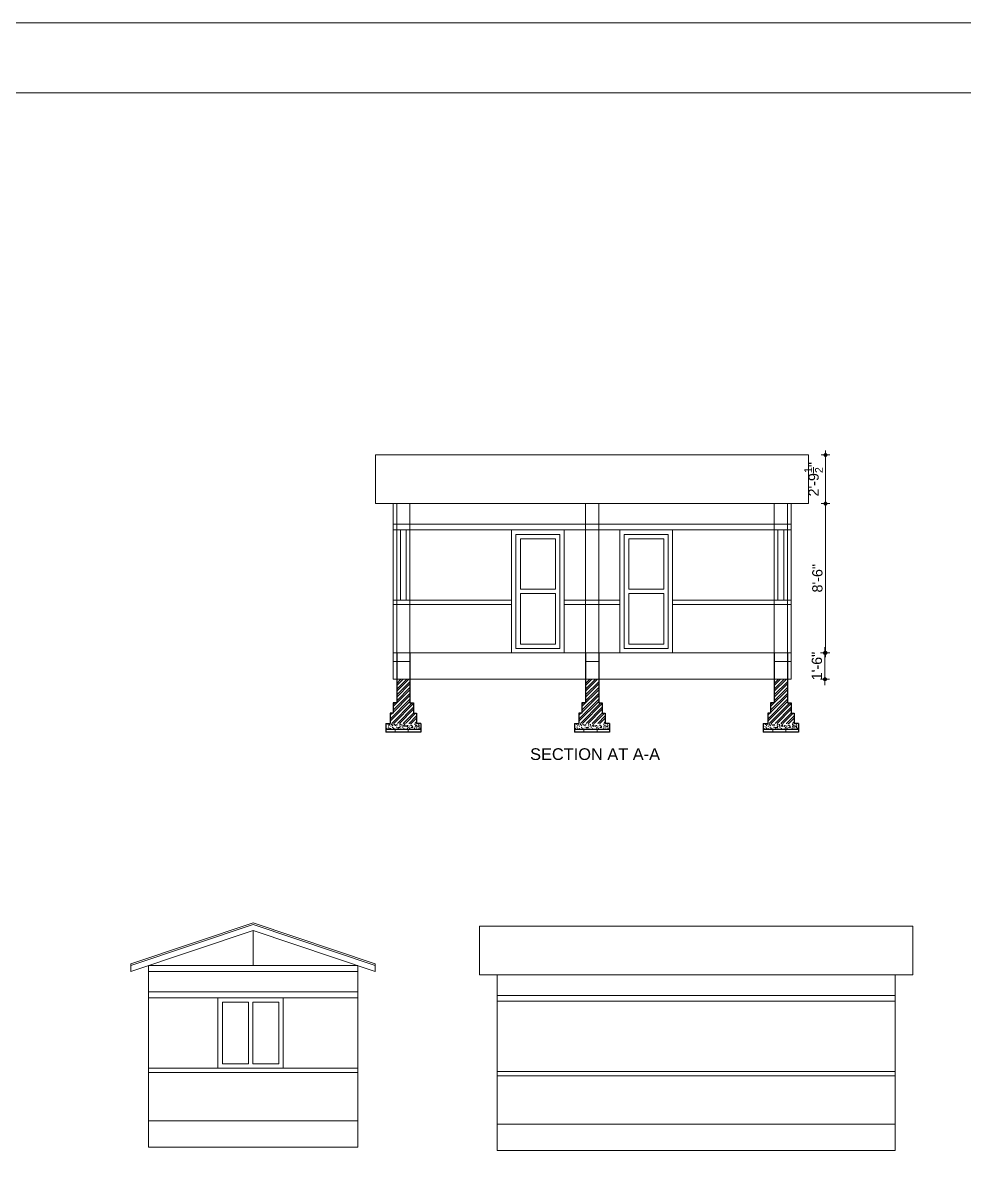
# Model space of a CAD drawing. Header units: inches. Extents: x 94889 to 364662, y -10661 to -3947.
# Drawn here: x 95647 to 96290, y -9228 to -8453 of the extents above; entities that cross this region are included whole.
import ezdxf

# ---------------------------------------------------------------- set-up
doc = ezdxf.new("R2010")
doc.units = ezdxf.units.IN
doc.header["$LTSCALE"] = 2
doc.header["$MEASUREMENT"] = 0
doc.header["$PDMODE"] = 34
doc.linetypes.add('ACAD_ISO02W100', pattern=[15, 12, -3])
doc.layers.get('0').update_dxf_attribs({"linetype": 'CONTINUOUS'})
doc.layers.get('DEFPOINTS').update_dxf_attribs({"color": 141, "linetype": 'CONTINUOUS'})
for name, color, linetype, lineweight in [('DIMENTION', 140, 'CONTINUOUS', 0), ('elev 0.2', 221, 'CONTINUOUS', 20), ('elev1', 233, 'CONTINUOUS', 30), ('HATCH', 60, 'ACAD_ISO02W100', 13), ('steps', 253, 'CONTINUOUS', 20), ('TEXT', 181, 'CONTINUOUS', 25)]:
    doc.layers.add(name, color=color, linetype=linetype, lineweight=lineweight)
doc.styles.add('ramon', font='arial.ttf')
doc.dimstyles.new('S8', dxfattribs={"dimtxt": 7, "dimasz": 2, "dimexe": 6, "dimexo": 18, "dimgap": 1.9375, "dimtad": 1, "dimdec": 1, "dimzin": 3, "dimdsep": 46, "dimlunit": 4, "dimtxsty": 'ramon', "dimblk": 'dot 2', "dimcen": 0.09375, "dimse1": 1, "dimse2": 1, "dimclrd": 1, "dimclre": 1, "dimclrt": 256, "dimadec": 0, "dimazin": 0, "dimtfac": 0.75, "dimtdec": 1, "dimtix": 1, "dimtmove": 1, "dimatfit": 3, "dimldrblk": 'DOT', "dimfxl": 1, "dimtolj": 1, "dimtzin": 0, "dimlwd": 9, "dimlwe": 9, "dimarcsym": 0})

# ---------------------------------------------------------------- blocks, each defined once
blk = doc.blocks.new('dot1')
at = {"layer": 'HATCH'}
h = blk.add_hatch(color=256, dxfattribs=at)
edge = h.paths.add_edge_path()
edge.add_arc((0, 0), 1, 0, 360)
for p, q in [((3, 0), (-3, 0)), ((0, 3), (0, -3))]:
    blk.add_line(p, q, dxfattribs=at)
blk.add_circle((0, 0), 1, dxfattribs=at)
blk = doc.blocks.new('dot 2')
at = {"layer": 'HATCH', "xscale": 0.5, "yscale": 0.5, "zscale": 0.5}
blk.add_blockref('dot1', (0, 0), dxfattribs=at)
blk = doc.blocks.new('*D168')
at = {"layer": 'DEFPOINTS', "color": 0, "transparency": 16777216}
for p in [(96172.09, -8883.51), (96195.25, -8883.51), (96172.09, -8901.51)]:
    blk.add_point(p, dxfattribs=at)
at = {"layer": 'elev 0.2', "color": 1, "lineweight": 9, "transparency": 16777216}
for p, q in [((96195.25, -8881.51), (96195.25, -8879.51)), ((96195.25, -8901.51), (96195.25, -8883.51)), ((96195.25, -8903.51), (96195.25, -8905.51))]:
    blk.add_line(p, q, dxfattribs=at)
at = {"layer": 'elev 0.2', "color": 1, "lineweight": 9, "transparency": 16777216, "xscale": 2, "yscale": 2, "zscale": 2}
for p, rotation in [((96195.25, -8883.51), 270), ((96195.25, -8901.51), 90)]:
    blk.add_blockref('dot 2', p, dxfattribs=dict(at, rotation=rotation))
at = {"layer": 'elev 0.2', "transparency": 16777216, "insert": (96189.74, -8892.51), "char_height": 7, "attachment_point": 5, "rotation": 90, "style": 'ramon'}
blk.add_mtext('\\A1;1\'-6"', dxfattribs=at)
blk = doc.blocks.new('_Dot')
at = {"layer": 'TEXT', "color": 0, "lineweight": -2}
blk.add_line((-0.5, 0), (-1, 0), dxfattribs=at)
at = {"layer": 'TEXT', "color": 0, "const_width": 0.5}
blk.add_lwpolyline([(-0.25, 0, 1), (0.25, 0, 1)], format="xyb", close=True, dxfattribs=at)
blk = doc.blocks.new('*D169')
at = {"layer": 'DEFPOINTS', "color": 0, "transparency": 16777216}
for p in [(96172.09, -8781.51), (96195.6, -8781.51), (96172.09, -8883.51)]:
    blk.add_point(p, dxfattribs=at)
at = {"layer": 'elev 0.2', "color": 1, "lineweight": 9, "transparency": 16777216}
blk.add_line((96195.6, -8881.51), (96195.6, -8783.51), dxfattribs=at)
at = {"layer": 'elev 0.2', "color": 1, "lineweight": 9, "transparency": 16777216, "xscale": 2, "yscale": 2, "zscale": 2}
for p, rotation in [((96195.6, -8781.51), 90), ((96195.6, -8883.51), 270)]:
    blk.add_blockref('dot 2', p, dxfattribs=dict(at, rotation=rotation))
at = {"layer": 'elev 0.2', "transparency": 16777216, "insert": (96190.09, -8832.51), "char_height": 7, "attachment_point": 5, "rotation": 90, "style": 'ramon'}
blk.add_mtext('\\A1;8\'-6"', dxfattribs=at)
blk = doc.blocks.new('*D170')
at = {"layer": 'DEFPOINTS', "color": 0, "transparency": 16777216}
for p in [(96184.09, -8748.24), (96195.6, -8748.24), (96184.09, -8781.51)]:
    blk.add_point(p, dxfattribs=at)
at = {"layer": 'elev 0.2', "color": 1, "lineweight": 9, "transparency": 16777216}
blk.add_line((96195.6, -8779.51), (96195.6, -8750.24), dxfattribs=at)
at = {"layer": 'elev 0.2', "color": 1, "lineweight": 9, "transparency": 16777216, "xscale": 2, "yscale": 2, "zscale": 2}
for p, rotation in [((96195.6, -8748.24), 90), ((96195.6, -8781.51), 270)]:
    blk.add_blockref('dot 2', p, dxfattribs=dict(at, rotation=rotation))
at = {"layer": 'elev 0.2', "transparency": 16777216, "insert": (96187.46, -8764.87), "char_height": 7, "attachment_point": 5, "rotation": 90, "style": 'ramon'}
blk.add_mtext('\\A1;2\'-9{\\H0.75x;\\S1/2;}"', dxfattribs=at)

msp = doc.modelspace()

# ---------------------------------------------------------------- hatches: boundary and pattern name
at = {"layer": 'HATCH'}
h = msp.add_hatch(dxfattribs=at)
h.set_pattern_fill('STEEL', color=256, scale=22.5, style=0)
h.set_pattern_definition([(45, (94165.832, -13454.5837), (-1.9887378, 1.9887378), []), (45, (94165.832, -13453.1774), (-1.9887378, 1.9887378), [])])
h.paths.add_polyline_path([(95902.59, -8901.67), (95911.59, -8901.67), (95911.59, -8917.67), (95914.09, -8917.67), (95914.09, -8924.67), (95916.09, -8924.67), (95916.09, -8931.67), (95898.09, -8931.67), (95898.09, -8924.67), (95900.09, -8924.67), (95900.09, -8917.67), (95902.59, -8917.67)])
h.paths.add_polyline_path([(95909.28, -8925.5), (95904.9, -8925.5), (95904.9, -8928.35), (95909.28, -8928.35)], flags=24)
h.paths.add_polyline_path([(95908.64, -8911.32), (95905.54, -8911.32), (95905.54, -8914.17), (95908.64, -8914.17)], flags=24)
h.paths.add_polyline_path([(95909.28, -8918.44), (95904.9, -8918.44), (95904.9, -8921.26), (95909.28, -8921.26)], flags=24)
h = msp.add_hatch(dxfattribs=at)
h.set_pattern_fill('STEEL', color=256, scale=22.5, style=0)
h.set_pattern_definition([(45, (94294.832, -13454.5837), (-1.9887378, 1.9887378), []), (45, (94294.832, -13453.1774), (-1.9887378, 1.9887378), [])])
h.paths.add_polyline_path([(96031.59, -8901.67), (96040.59, -8901.67), (96040.59, -8917.67), (96043.09, -8917.67), (96043.09, -8924.67), (96045.09, -8924.67), (96045.09, -8931.67), (96027.09, -8931.67), (96027.09, -8924.67), (96029.09, -8924.67), (96029.09, -8917.67), (96031.59, -8917.67)])
h.paths.add_polyline_path([(96038.28, -8925.5), (96033.9, -8925.5), (96033.9, -8928.35), (96038.28, -8928.35)], flags=24)
h.paths.add_polyline_path([(96037.64, -8911.32), (96034.54, -8911.32), (96034.54, -8914.17), (96037.64, -8914.17)], flags=24)
h.paths.add_polyline_path([(96038.28, -8918.44), (96033.9, -8918.44), (96033.9, -8921.26), (96038.28, -8921.26)], flags=24)
h = msp.add_hatch(dxfattribs=at)
h.set_pattern_fill('STEEL', color=256, scale=22.5, style=0)
h.set_pattern_definition([(45, (94423.832, -13454.5837), (-1.9887378, 1.9887378), []), (45, (94423.832, -13453.1774), (-1.9887378, 1.9887378), [])])
h.paths.add_polyline_path([(96160.59, -8901.67), (96169.59, -8901.67), (96169.59, -8917.67), (96172.09, -8917.67), (96172.09, -8924.67), (96174.09, -8924.67), (96174.09, -8931.67), (96156.09, -8931.67), (96156.09, -8924.67), (96158.09, -8924.67), (96158.09, -8917.67), (96160.59, -8917.67)])
h.paths.add_polyline_path([(96167.28, -8925.5), (96162.9, -8925.5), (96162.9, -8928.35), (96167.28, -8928.35)], flags=24)
h.paths.add_polyline_path([(96166.64, -8911.32), (96163.54, -8911.32), (96163.54, -8914.17), (96166.64, -8914.17)], flags=24)
h.paths.add_polyline_path([(96167.28, -8918.44), (96162.9, -8918.44), (96162.9, -8921.26), (96167.28, -8921.26)], flags=24)
h = msp.add_hatch(dxfattribs=at)
h.set_pattern_fill('AR-CONC', color=256, scale=0.5, style=0)
h.set_pattern_definition([(50, (80329.8712, -15829.3856), (3.5863009, -0.3137607), [0.375, -4.125]), (355, (80329.8712, -15829.3856), (-0.6937567, 3.7609607), [0.3, -3.3]), (100.4514, (80330.17, -15829.4117), (2.8925469, 3.4471977), [0.31870095, -3.50571056]), (46.1842, (80329.871, -15828.3856), (5.3362052, -0.8275951), [0.5625, -6.1875]), (96.6356, (80330.316, -15828.4545), (4.6733135, 4.8705894), [0.4780514, -5.258565]), (351.1842, (80329.871, -15828.3856), (4.6733097, 4.870593), [0.45, -4.95]), (21, (80330.3712, -15828.6356), (2.98453526, -2.01309445), [0.375, -4.125]), (326, (80330.3712, -15828.6356), (1.21657666, 3.6257502), [0.3, -3.3]), (71.4514, (80330.62, -15828.8033), (4.20111314, 1.6126525), [0.31870095, -3.50571056]), (37.5, (80329.8712, -15829.3856), (0.06079928, 1.66446927), [0, -3.26, 0, -3.35, 0, -3.3125]), (7.5, (80329.8712, -15829.3856), (1.31534769, 1.97205856), [0, -1.91, 0, -3.185, 0, -1.2625]), (327.5, (80328.7562, -15829.3856), (2.66911218, -0.11277436), [0, -1.25, 0, -3.9, 0, -5.175]), (317.5, (80328.2562, -15829.3856), (2.91593085, 0.5005249), [0, -1.625, 0, -2.59, 0, -3.675])])
h.paths.add_polyline_path([(95895.09, -8931.67), (95919.09, -8931.67), (95919.09, -8935.67), (95895.09, -8935.67)])
h = msp.add_hatch(dxfattribs=at)
h.set_pattern_fill('AR-CONC', color=256, scale=0.5, style=0)
h.set_pattern_definition([(50, (80458.8712, -15829.3856), (3.5863009, -0.3137607), [0.375, -4.125]), (355, (80458.8712, -15829.3856), (-0.6937567, 3.7609607), [0.3, -3.3]), (100.4514, (80459.17, -15829.4117), (2.8925469, 3.4471977), [0.31870095, -3.50571056]), (46.1842, (80458.871, -15828.3856), (5.3362052, -0.8275951), [0.5625, -6.1875]), (96.6356, (80459.316, -15828.4545), (4.6733135, 4.8705894), [0.4780514, -5.258565]), (351.1842, (80458.871, -15828.3856), (4.6733097, 4.870593), [0.45, -4.95]), (21, (80459.3712, -15828.6356), (2.98453526, -2.01309445), [0.375, -4.125]), (326, (80459.3712, -15828.6356), (1.21657666, 3.6257502), [0.3, -3.3]), (71.4514, (80459.62, -15828.8033), (4.20111314, 1.6126525), [0.31870095, -3.50571056]), (37.5, (80458.8712, -15829.3856), (0.06079928, 1.66446927), [0, -3.26, 0, -3.35, 0, -3.3125]), (7.5, (80458.8712, -15829.3856), (1.31534769, 1.97205856), [0, -1.91, 0, -3.185, 0, -1.2625]), (327.5, (80457.7562, -15829.3856), (2.66911218, -0.11277436), [0, -1.25, 0, -3.9, 0, -5.175]), (317.5, (80457.2562, -15829.3856), (2.91593085, 0.5005249), [0, -1.625, 0, -2.59, 0, -3.675])])
h.paths.add_polyline_path([(96024.09, -8931.67), (96048.09, -8931.67), (96048.09, -8935.67), (96024.09, -8935.67)])
h = msp.add_hatch(dxfattribs=at)
h.set_pattern_fill('AR-CONC', color=256, scale=0.5, style=0)
h.set_pattern_definition([(50, (80587.8712, -15829.3856), (3.5863009, -0.3137607), [0.375, -4.125]), (355, (80587.8712, -15829.3856), (-0.6937567, 3.7609607), [0.3, -3.3]), (100.4514, (80588.17, -15829.4117), (2.8925469, 3.4471977), [0.31870095, -3.50571056]), (46.1842, (80587.871, -15828.3856), (5.3362052, -0.8275951), [0.5625, -6.1875]), (96.6356, (80588.316, -15828.4545), (4.6733135, 4.8705894), [0.4780514, -5.258565]), (351.1842, (80587.871, -15828.3856), (4.6733097, 4.870593), [0.45, -4.95]), (21, (80588.3712, -15828.6356), (2.98453526, -2.01309445), [0.375, -4.125]), (326, (80588.3712, -15828.6356), (1.21657666, 3.6257502), [0.3, -3.3]), (71.4514, (80588.62, -15828.8033), (4.20111314, 1.6126525), [0.31870095, -3.50571056]), (37.5, (80587.8712, -15829.3856), (0.06079928, 1.66446927), [0, -3.26, 0, -3.35, 0, -3.3125]), (7.5, (80587.8712, -15829.3856), (1.31534769, 1.97205856), [0, -1.91, 0, -3.185, 0, -1.2625]), (327.5, (80586.7562, -15829.3856), (2.66911218, -0.11277436), [0, -1.25, 0, -3.9, 0, -5.175]), (317.5, (80586.2562, -15829.3856), (2.91593085, 0.5005249), [0, -1.625, 0, -2.59, 0, -3.675])])
h.paths.add_polyline_path([(96153.09, -8931.67), (96177.09, -8931.67), (96177.09, -8935.67), (96153.09, -8935.67)])
h = msp.add_hatch(dxfattribs=at)
h.set_pattern_fill('LINE', color=256, scale=71.25, angle=90, style=0)
h.set_pattern_definition([(90, (92303.428, -8734.763), (-8.90625, 5e-16), [])])
h.paths.add_polyline_path([(95897.46, -8935.67), (95919.09, -8935.67), (95919.09, -8937.67), (95897.46, -8937.67)])
h.paths.add_polyline_path([(95895.09, -8935.67), (95897.46, -8935.67), (95897.46, -8937.67), (95895.09, -8937.67)])
h = msp.add_hatch(dxfattribs=at)
h.set_pattern_fill('LINE', color=256, scale=71.25, angle=90, style=0)
h.set_pattern_definition([(90, (92432.428, -8734.763), (-8.90625, 5e-16), [])])
h.paths.add_polyline_path([(96026.46, -8935.67), (96048.09, -8935.67), (96048.09, -8937.67), (96026.46, -8937.67)])
h.paths.add_polyline_path([(96024.09, -8935.67), (96026.46, -8935.67), (96026.46, -8937.67), (96024.09, -8937.67)])
h = msp.add_hatch(dxfattribs=at)
h.set_pattern_fill('LINE', color=256, scale=71.25, angle=90, style=0)
h.set_pattern_definition([(90, (92561.428, -8734.763), (-8.90625, 5e-16), [])])
h.paths.add_polyline_path([(96155.46, -8935.67), (96177.09, -8935.67), (96177.09, -8937.67), (96155.46, -8937.67)])
h.paths.add_polyline_path([(96153.09, -8935.67), (96155.46, -8935.67), (96155.46, -8937.67), (96153.09, -8937.67)])

# ---------------------------------------------------------------- linework, layer by layer
for p, q in [((95902.59, -8883.51), (95902.59, -8917.67)), ((95911.59, -8883.51), (95911.59, -8917.67)), ((96031.59, -8883.51), (96031.59, -8917.67)), ((96040.59, -8883.51), (96040.59, -8917.67)), ((96160.59, -8883.51), (96160.59, -8917.67)), ((96169.59, -8883.51), (96169.59, -8917.67)), ((95900.09, -8917.67), (95900.09, -8924.67)), ((95902.59, -8917.67), (95900.09, -8917.67)), ((95911.59, -8917.67), (95914.09, -8917.67)), ((95914.09, -8917.67), (95914.09, -8924.67)), ((96029.09, -8917.67), (96029.09, -8924.67)), ((96031.59, -8917.67), (96029.09, -8917.67)), ((96040.59, -8917.67), (96043.09, -8917.67)), ((96043.09, -8917.67), (96043.09, -8924.67)), ((96158.09, -8917.67), (96158.09, -8924.67)), ((96160.59, -8917.67), (96158.09, -8917.67)), ((96169.59, -8917.67), (96172.09, -8917.67)), ((96172.09, -8917.67), (96172.09, -8924.67)), ((95898.09, -8924.67), (95898.09, -8931.67)), ((95900.09, -8924.67), (95898.09, -8924.67)), ((95914.09, -8924.67), (95916.09, -8924.67)), ((95916.09, -8924.67), (95916.09, -8931.67)), ((96027.09, -8924.67), (96027.09, -8931.67)), ((96029.09, -8924.67), (96027.09, -8924.67)), ((96043.09, -8924.67), (96045.09, -8924.67)), ((96045.09, -8924.67), (96045.09, -8931.67)), ((96156.09, -8924.67), (96156.09, -8931.67)), ((96158.09, -8924.67), (96156.09, -8924.67)), ((96172.09, -8924.67), (96174.09, -8924.67)), ((96174.09, -8924.67), (96174.09, -8931.67)), ((95895.09, -8931.67), (95895.09, -8937.67)), ((95919.09, -8931.67), (95919.09, -8937.67)), ((96024.09, -8931.67), (96024.09, -8937.67)), ((96048.09, -8931.67), (96048.09, -8937.67)), ((96153.09, -8931.67), (96153.09, -8937.67)), ((96177.09, -8931.67), (96177.09, -8937.67)), ((95895.09, -8935.67), (95919.09, -8935.67)), ((95919.09, -8937.67), (95895.09, -8937.67)), ((96024.09, -8935.67), (96048.09, -8935.67)), ((96048.09, -8937.67), (96024.09, -8937.67)), ((96153.09, -8935.67), (96177.09, -8935.67)), ((96177.09, -8937.67), (96153.09, -8937.67))]:
    msp.add_line(p, q)
at = {"layer": 'elev 0.2'}
for p, q in [((95888.09, -8781.51), (95888.09, -8748.24)), ((95888.09, -8748.24), (96184.09, -8748.24)), ((96184.09, -8781.51), (96184.09, -8748.24)), ((96184.09, -8781.51), (95888.09, -8781.51)), ((95900.09, -8901.51), (95900.09, -8781.51)), ((95902.59, -8901.51), (95902.59, -8781.51)), ((95911.59, -8901.51), (95911.59, -8781.51)), ((96031.59, -8901.51), (96031.59, -8781.51)), ((96040.59, -8901.51), (96040.59, -8781.51)), ((96160.59, -8901.51), (96160.59, -8781.51)), ((96169.59, -8901.51), (96169.59, -8781.51)), ((96172.09, -8901.51), (96172.09, -8781.51)), ((96172.09, -8795.51), (95900.09, -8795.51)), ((96172.09, -8799.51), (95900.09, -8799.51)), ((95911.59, -8799.51), (95902.59, -8799.51)), ((95902.59, -8799.51), (95902.59, -8847.51)), ((95905.09, -8799.51), (95905.09, -8847.51)), ((95909.09, -8847.51), (95909.09, -8799.51)), ((95911.59, -8847.51), (95911.59, -8799.51)), ((96169.59, -8799.51), (96160.59, -8799.51)), ((96160.59, -8799.51), (96160.59, -8847.51)), ((96163.09, -8799.51), (96163.09, -8847.51)), ((96167.09, -8847.51), (96167.09, -8799.51)), ((96169.59, -8847.51), (96169.59, -8799.51)), ((95987.09, -8840.01), (96011.09, -8840.01)), ((96061.09, -8840.01), (96085.09, -8840.01)), ((95981.09, -8847.51), (95900.09, -8847.51)), ((95987.09, -8843.01), (96011.09, -8843.01)), ((96055.09, -8847.51), (96017.09, -8847.51)), ((96061.09, -8843.01), (96085.09, -8843.01)), ((96172.09, -8847.51), (96091.09, -8847.51)), ((95981.09, -8850.51), (95900.09, -8850.51)), ((96055.09, -8850.51), (96017.09, -8850.51)), ((96172.09, -8850.51), (96091.09, -8850.51)), ((96172.09, -8883.51), (95900.09, -8883.51)), ((95911.59, -8889.51), (95900.09, -8889.51)), ((96040.59, -8889.51), (96031.59, -8889.51)), ((96172.09, -8889.51), (96160.59, -8889.51)), ((96172.09, -8901.51), (95900.09, -8901.51)), ((95804.43, -9068), (95720.93, -9096.03)), ((95804.43, -9069.06), (95720.93, -9097.09)), ((95887.93, -9096.03), (95804.43, -9068)), ((95887.93, -9097.09), (95804.43, -9069.06)), ((95959.19, -9103.59), (95959.19, -9070.32)), ((95959.19, -9070.32), (96255.19, -9070.32)), ((96255.19, -9103.59), (96255.19, -9070.32)), ((95804.43, -9073.28), (95720.93, -9101.31)), ((95804.43, -9097.28), (95804.43, -9073.28)), ((95887.93, -9101.31), (95804.43, -9073.28)), ((95720.93, -9101.31), (95720.93, -9096.03)), ((95887.93, -9101.31), (95887.93, -9096.03)), ((95732.93, -9221.28), (95732.93, -9097.28)), ((95875.93, -9097.28), (95732.93, -9097.28)), ((95732.93, -9097.28), (95875.93, -9097.28)), ((95875.93, -9101.28), (95732.93, -9101.28)), ((95875.93, -9221.28), (95875.93, -9097.28)), ((96255.19, -9103.59), (95959.19, -9103.59)), ((95971.19, -9223.59), (95971.19, -9103.59)), ((96243.19, -9223.59), (96243.19, -9103.59)), ((95875.93, -9115.28), (95732.93, -9115.28)), ((95875.93, -9119.28), (95732.93, -9119.28)), ((96243.19, -9117.59), (95971.19, -9117.59)), ((95801.18, -9164.28), (95801.18, -9122.28)), ((95804.18, -9164.28), (95804.18, -9122.28)), ((96243.19, -9121.59), (95971.19, -9121.59)), ((95875.93, -9167.28), (95732.93, -9167.28)), ((95875.93, -9170.28), (95732.93, -9170.28)), ((96243.19, -9169.59), (95971.19, -9169.59)), ((96243.19, -9172.59), (95971.19, -9172.59)), ((95875.93, -9203.28), (95732.93, -9203.28)), ((96243.19, -9205.59), (95971.19, -9205.59)), ((95875.93, -9221.28), (95732.93, -9221.28)), ((96243.19, -9223.59), (95971.19, -9223.59))]:
    msp.add_line(p, q, dxfattribs=at)
for points in [[(95981.09, -8883.51), (95981.09, -8799.51), (96017.09, -8799.51), (96017.09, -8883.51), (95981.09, -8883.51)], [(96055.09, -8883.51), (96055.09, -8799.51), (96091.09, -8799.51), (96091.09, -8883.51), (96055.09, -8883.51)], [(95987.09, -8840.01), (95987.09, -8805.51), (96011.09, -8805.51), (96011.09, -8840.01)], [(96061.09, -8840.01), (96061.09, -8805.51), (96085.09, -8805.51), (96085.09, -8840.01)], [(96011.09, -8843.01), (96011.09, -8877.51), (95987.09, -8877.51), (95987.09, -8843.01)], [(96085.09, -8843.01), (96085.09, -8877.51), (96061.09, -8877.51), (96061.09, -8843.01)], [(95780.43, -9119.28), (95824.93, -9119.28), (95824.93, -9167.28), (95780.43, -9167.28), (95780.43, -9119.28)], [(95801.18, -9164.28), (95783.43, -9164.28), (95783.43, -9122.28), (95801.18, -9122.28)], [(95804.18, -9122.28), (95821.93, -9122.28), (95821.93, -9164.28), (95804.18, -9164.28)]]:
    msp.add_lwpolyline(points, dxfattribs=at)
for points in [[(95984.09, -8880.51), (95984.09, -8802.51), (96014.09, -8802.51), (96014.09, -8880.51)], [(96058.09, -8880.51), (96058.09, -8802.51), (96088.09, -8802.51), (96088.09, -8880.51)]]:
    msp.add_lwpolyline(points, close=True, dxfattribs=at)
at = {"layer": 'elev1'}
for p, q in [((95895.09, -8931.67), (95898.09, -8931.67)), ((95919.09, -8931.67), (95916.09, -8931.67)), ((96024.09, -8931.67), (96027.09, -8931.67)), ((96048.09, -8931.67), (96045.09, -8931.67)), ((96153.09, -8931.67), (96156.09, -8931.67)), ((96177.09, -8931.67), (96174.09, -8931.67))]:
    msp.add_line(p, q, dxfattribs=at)
at = {"layer": 'steps', "color": 0, "ltscale": 0.3}
for points in [[(98056.82, -10660.79), (94888.82, -10660.79), (94888.82, -8452.79), (98056.82, -8452.79)], [(94984.82, -8500.79), (98008.82, -8500.79), (98008.82, -10612.79), (94984.82, -10612.79)]]:
    msp.add_lwpolyline(points, close=True, dxfattribs=at)

# ---------------------------------------------------------------- texts
at = {"layer": 'DIMENTION', "insert": (95960.11, -8948.71), "char_height": 8, "attachment_point": 1, "style": 'ramon'}
msp.add_mtext_dynamic_manual_height_columns('\\pi33.63241;SECTION AT A-A', width=155.5759, gutter_width=1, heights=[0], dxfattribs=at)

# ---------------------------------------------------------------- dimensions: what is measured, and where the dimension line sits
at = {"layer": 'elev 0.2'}
for base, p1, p2, picture, middle in [((96195.6, -8748.24), (96184.09, -8781.51), (96184.09, -8748.24), '*D170', (96187.46, -8764.87)), ((96195.6, -8781.51), (96172.09, -8883.51), (96172.09, -8781.51), '*D169', (96190.09, -8832.51)), ((96195.25, -8883.51), (96172.09, -8901.51), (96172.09, -8883.51), '*D168', (96189.74, -8892.51))]:
    dim = msp.add_linear_dim(base=base, p1=p1, p2=p2, angle=90, dimstyle='S8', dxfattribs=at)
    dim.commit()
    dim.dimension.update_dxf_attribs({"geometry": picture, "text_midpoint": middle})

doc.saveas('drawing.dxf')
